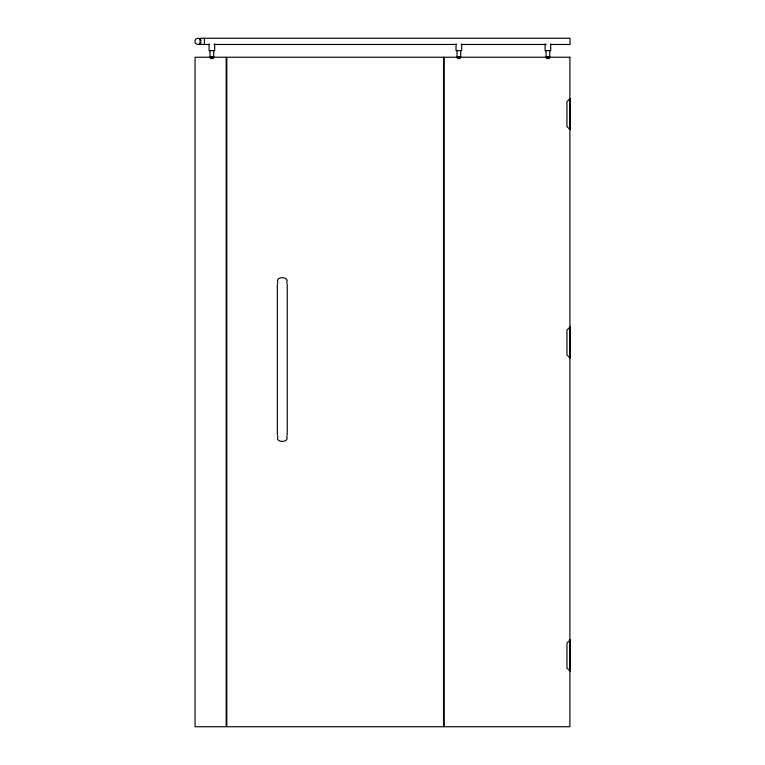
<?xml version="1.0" encoding="UTF-8"?>
<svg xmlns="http://www.w3.org/2000/svg" width="765" height="765" viewBox="0 0 765 765"><rect width="100%" height="100%" fill="white"/><g stroke="black" fill="none" stroke-linecap="round" stroke-linejoin="round"><path stroke-width="1.15" d="M286.579 282.887C290.27 275.964 274.319 275.964 278.011 282.887M278.011 436.193C274.319 443.126 290.27 443.126 286.579 436.193M200.43 38.25L570.059 38.25L570.059 44.475L550.943 44.475M200.43 44.475L209.199 44.475M213.98 44.475L456.542 44.475M461.324 44.475L546.162 44.475M550.714 43.911L550.714 50.614L545.101 50.614L545.101 43.911M549.777 50.614L549.777 56.935L546.038 56.935L546.038 50.614M549.289 56.935L549.289 58.494L546.526 58.494L546.526 56.935M461.658 43.911L461.658 50.614L456.036 50.614L456.036 43.911M460.712 50.614L460.712 56.935L456.982 56.935L456.982 50.614M460.224 56.935L460.224 58.494L457.47 58.494L457.47 56.935M287.238 283.805L287.238 435.275M277.351 283.805L277.351 435.275M214.669 43.911L214.669 50.614L209.046 50.614L209.046 43.911M213.731 50.614L213.731 56.935L209.993 56.935L209.993 50.614M213.244 56.935L213.244 58.494L210.48 58.494L210.48 56.935M204.427 38.25L204.427 44.475M201.061 42.171A3.117 3.117 0 0 1 196.27 43.911A3.117 3.117 0 0 1 196.27 38.814A3.117 3.117 0 0 1 201.061 40.555M200.755 39.809A3.108 3.098 -90 0 0 200.267 39.158L199.617 38.671L200.22 41.367L199.636 44.064L200.267 43.567A3.108 3.098 -90 0 0 200.755 42.917M570.059 98.532L566.951 101.649L566.951 126.56L570.059 129.667L570.059 98.532M570.059 326.971L566.951 330.088L566.951 354.998L570.059 358.116L570.059 326.971M570.059 639.989L566.951 643.107L566.951 668.017L570.059 671.135L570.059 639.989M226.182 57.241L195.046 57.241L195.046 726.75L226.182 726.75L226.182 57.241M443.537 57.241L226.813 57.241L226.813 726.75L443.537 726.75L443.537 57.241M569.906 57.241L444.159 57.241L444.159 726.75L569.906 726.75L569.906 57.241"/></g></svg>
